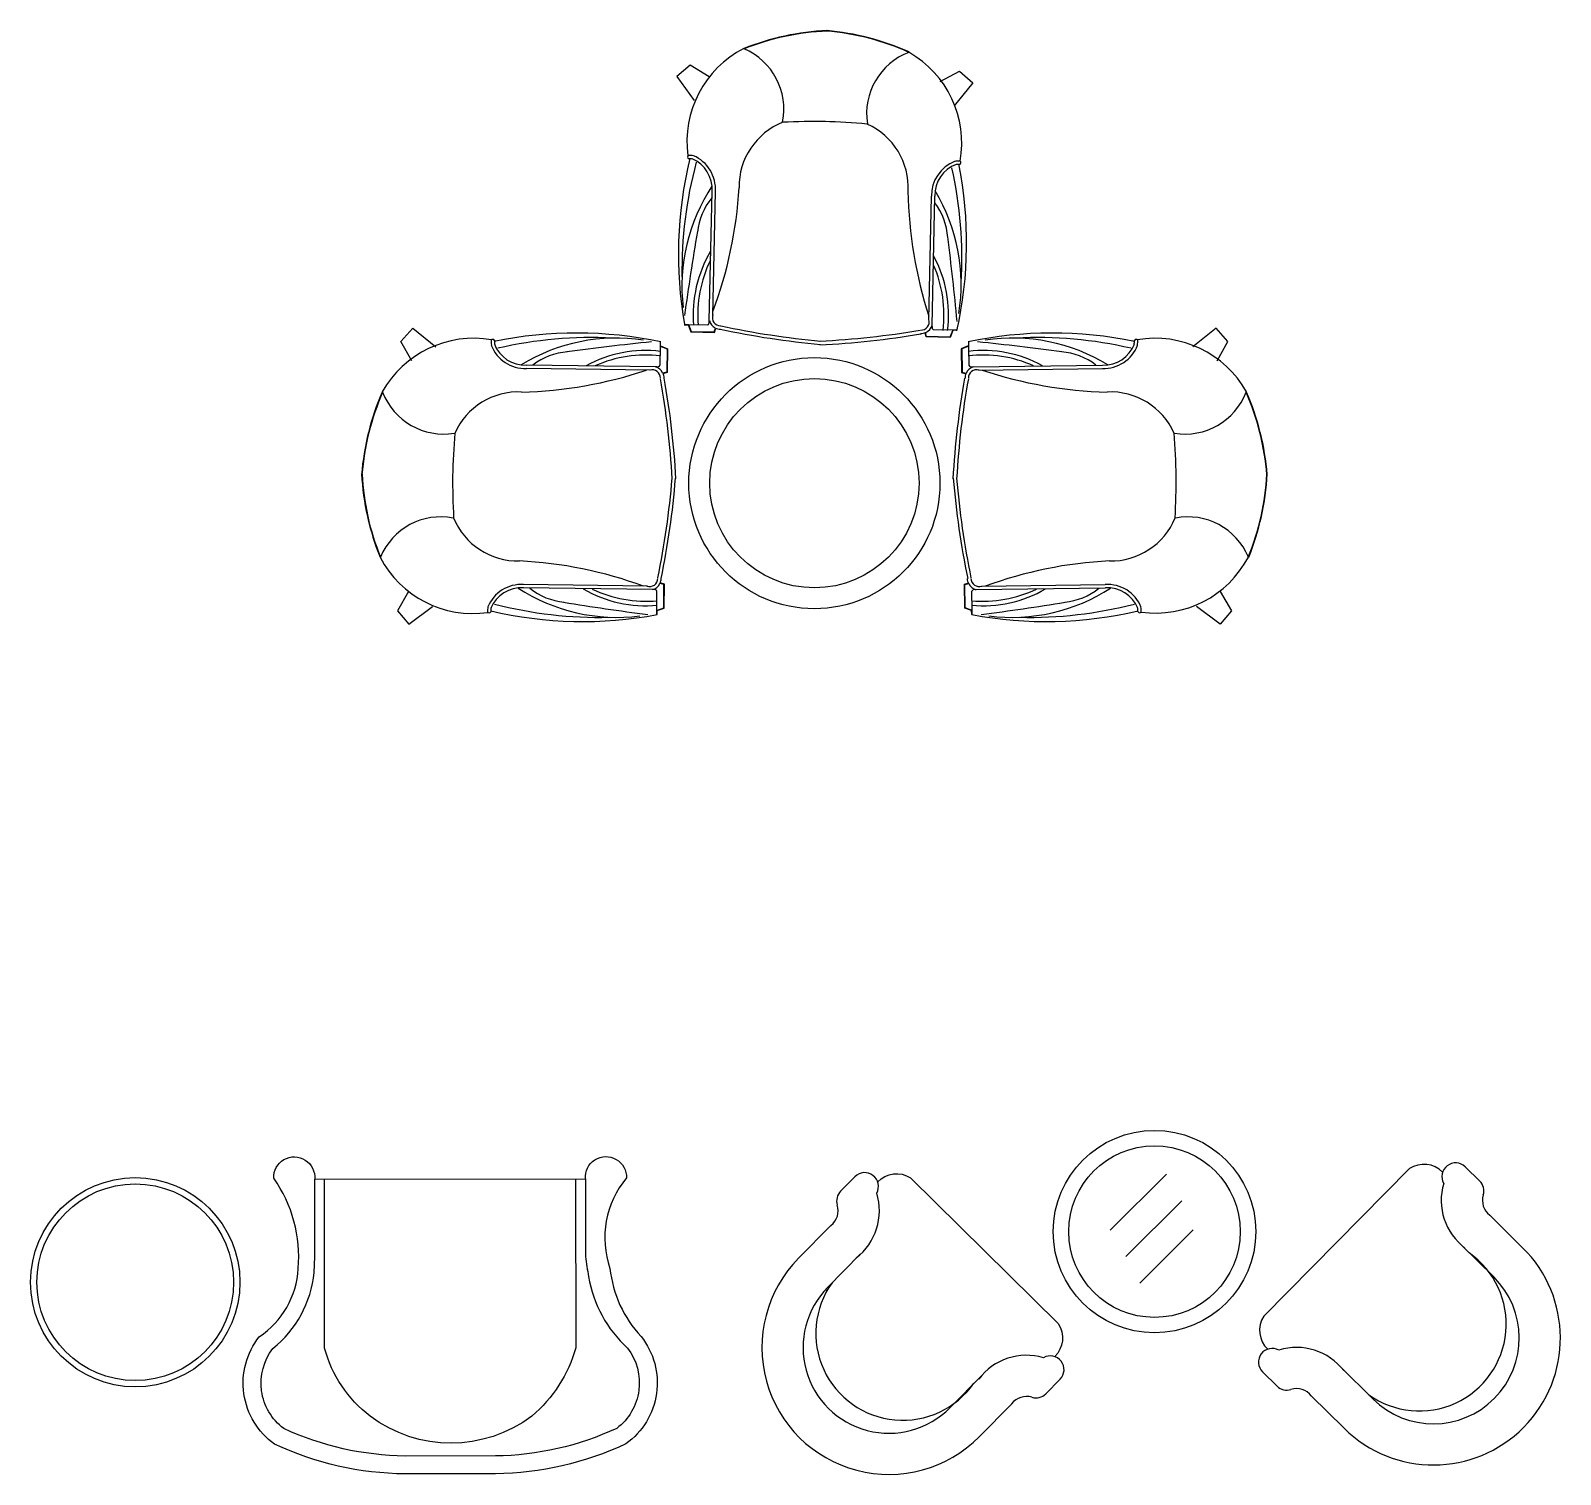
# Model space of a CAD drawing. Header units: metres. Extents: x 285.22 to 293.85, y 171.44 to 179.35.
# Drawn here: x 289.625 to 293.28, y 175.9 to 179.35 of the extents above; entities that cross this region are included whole.
import ezdxf

# ---------------------------------------------------------------- set-up
doc = ezdxf.new("R2010")
doc.units = ezdxf.units.M

msp = doc.modelspace()

# ---------------------------------------------------------------- linework, layer by layer
for p, q in [((291.2013, 179.2676), (291.1689, 179.2406)), ((291.2467, 179.2403), (291.2013, 179.2676)), ((291.1689, 179.2406), (291.211, 179.1837)), ((291.7982, 179.2285), (291.8448, 179.2538)), ((291.8448, 179.2538), (291.876, 179.2255)), ((291.876, 179.2255), (291.8314, 179.1704)), ((291.2468, 178.6575), (291.2534, 178.9658)), ((291.2551, 178.67), (291.2614, 178.9657)), ((291.7713, 178.659), (291.7776, 178.9546)), ((291.779, 178.6461), (291.7856, 178.9545)), ((291.1868, 178.6483), (291.1972, 178.6481)), ((291.187, 178.6473), (291.1964, 178.6471)), ((291.1964, 178.6471), (291.2025, 178.6305)), ((291.197, 178.6483), (291.2032, 178.6315)), ((291.1972, 178.6481), (291.2428, 178.6471)), ((291.2467, 178.6548), (291.2468, 178.6575)), ((291.779, 178.6434), (291.779, 178.6461)), ((290.5102, 178.6077), (290.5383, 178.6392)), ((290.5358, 178.5614), (290.5102, 178.6077)), ((290.5383, 178.6392), (290.5937, 178.5951)), ((291.1297, 178.6066), (291.1296, 178.5962)), ((291.2025, 178.6305), (291.2595, 178.6293)), ((291.2032, 178.6315), (291.2588, 178.6303)), ((291.2588, 178.6303), (291.2616, 178.6397)), ((291.2595, 178.6293), (291.2626, 178.6394)), ((291.7651, 178.6184), (291.7625, 178.6287)), ((291.7659, 178.6194), (291.7635, 178.629)), ((291.8221, 178.6172), (291.7651, 178.6184)), ((291.8215, 178.6182), (291.7659, 178.6194)), ((291.8282, 178.6346), (291.7827, 178.6355)), ((291.8284, 178.6347), (291.8215, 178.6182)), ((291.829, 178.6335), (291.8221, 178.6172)), ((291.8386, 178.6343), (291.8282, 178.6346)), ((291.8661, 178.6066), (291.8663, 178.5962)), ((292.4575, 178.6392), (292.4022, 178.5951)), ((292.4856, 178.6077), (292.4575, 178.6392)), ((292.46, 178.5614), (292.4856, 178.6077)), ((291.1296, 178.5962), (291.129, 178.5506)), ((291.1294, 178.5964), (291.1459, 178.5896)), ((291.1306, 178.597), (291.147, 178.5902)), ((291.1459, 178.5896), (291.1452, 178.534)), ((291.147, 178.5902), (291.1462, 178.5332)), ((291.8653, 178.597), (291.8489, 178.5902)), ((291.8489, 178.5902), (291.8496, 178.5332)), ((291.8665, 178.5964), (291.8499, 178.5896)), ((291.8499, 178.5896), (291.8506, 178.534)), ((291.8663, 178.5962), (291.8669, 178.5506)), ((291.1056, 178.5391), (290.8099, 178.543)), ((291.1184, 178.5469), (290.81, 178.551)), ((291.1212, 178.5469), (291.1184, 178.5469)), ((291.1452, 178.534), (291.1357, 178.5315)), ((291.1462, 178.5332), (291.1359, 178.5305)), ((291.8496, 178.5332), (291.8599, 178.5305)), ((291.8506, 178.534), (291.8602, 178.5315)), ((291.8747, 178.5469), (291.8774, 178.5469)), ((291.8774, 178.5469), (292.1858, 178.551)), ((291.8902, 178.5391), (292.1859, 178.543)), ((291.0988, 178.0228), (290.8031, 178.0267)), ((291.1385, 178.0268), (291.129, 178.0296)), ((291.1395, 178.0276), (291.1293, 178.0306)), ((291.1378, 177.9713), (291.1385, 178.0268)), ((291.1387, 177.9706), (291.1395, 178.0276)), ((291.8563, 178.0276), (291.8665, 178.0306)), ((291.8571, 177.9706), (291.8563, 178.0276)), ((291.8573, 178.0268), (291.8668, 178.0296)), ((291.8581, 177.9713), (291.8573, 178.0268)), ((291.8971, 178.0228), (292.1928, 178.0267)), ((290.5285, 178.0098), (290.5017, 177.9641)), ((291.1114, 178.0146), (290.803, 178.0187)), ((291.1141, 178.0146), (291.1114, 178.0146)), ((291.1212, 177.9651), (291.1218, 178.0106)), ((291.8746, 177.9651), (291.874, 178.0106)), ((291.8817, 178.0146), (291.8844, 178.0146)), ((291.8844, 178.0146), (292.1929, 178.0187)), ((292.4673, 178.0098), (292.4941, 177.9641)), ((290.5017, 177.9641), (290.5289, 177.9319)), ((290.5289, 177.9319), (290.5855, 177.9746)), ((291.121, 177.9649), (291.1378, 177.9713)), ((291.1211, 177.9547), (291.1212, 177.9651)), ((291.1221, 177.9549), (291.1222, 177.9643)), ((291.1222, 177.9643), (291.1387, 177.9706)), ((291.8736, 177.9643), (291.8571, 177.9706)), ((291.8748, 177.9649), (291.8581, 177.9713)), ((291.8738, 177.9549), (291.8736, 177.9643)), ((291.8748, 177.9547), (291.8746, 177.9651)), ((292.4669, 177.9319), (292.4104, 177.9746)), ((292.4941, 177.9641), (292.4669, 177.9319)), ((293.0527, 176.6352), (293.0874, 176.6009)), ((291.5948, 176.6117), (291.5605, 176.577)), ((292.2041, 176.4835), (292.3387, 176.6181)), ((292.5713, 176.2782), (292.9198, 176.6309)), ((292.2421, 176.4211), (292.3754, 176.5543)), ((291.5375, 176.4954), (291.4599, 176.4169)), ((293.1114, 176.5196), (293.1899, 176.442)), ((292.2756, 176.3574), (292.403, 176.4848)), ((293.0422, 176.4496), (293.1208, 176.372)), ((291.6075, 176.4263), (291.5299, 176.3477)), ((292.7541, 176.158), (292.8326, 176.0804)), ((291.8992, 176.1381), (291.8216, 176.0595)), ((292.0848, 176.1276), (292.0505, 176.0929)), ((292.5686, 176.1452), (292.6033, 176.1109)), ((292.6849, 176.088), (292.7635, 176.0104)), ((291.9692, 176.0689), (291.8916, 175.9904))]:
    msp.add_line(p, q)
msp.add_lwpolyline([(290.951, 176.6065, -1.063474), (291.0489, 176.6086, 0.263984), (291.0095, 176.3924, 0.16326), (291.084, 176.2297, -0.428242), (291.0476, 175.9732, -0.10714), (290.736, 175.9015), (290.52, 175.9013, -0.10714), (290.2083, 175.9726, -0.428242), (290.1715, 176.2291, 0.237282), (290.2647, 176.3919, 0.177013), (290.2062, 176.608, -1.063474), (290.3041, 176.6061)], format="xyb", close=True)
for points in [[(290.951, 176.6065), (290.9511, 176.4208, 0.019515), (290.9585, 176.373, 0.167194), (291.0514, 176.2019, -0.416735), (291.0257, 176.0102, -0.105594), (290.7358, 175.9443), (290.5202, 175.9442, -0.105594), (290.2302, 176.0097, -0.416735), (290.2042, 176.2013, 0.203317), (290.3025, 176.3825), (290.3042, 176.4203), (290.3041, 176.6061)], [(290.9275, 176.6065), (290.9278, 176.2027, -0.149782), (290.8231, 176.0397, -0.334384), (290.4365, 176.0395, -0.165503), (290.3278, 176.2023), (290.3275, 176.6061)], [(291.6491, 176.5995, -0.35851), (291.7278, 176.609), (292.0805, 176.2605, -0.35851), (292.072, 176.1817)]]:
    msp.add_lwpolyline(points, format="xyb")
for centre, radius in [((291.4979, 178.2689), 0.3), ((291.4979, 178.2689), 0.25), ((292.3104, 176.4804), 0.2419), ((292.3104, 176.4804), 0.205), ((289.8754, 176.3594), 0.25), ((289.8754, 176.3594), 0.235)]:
    msp.add_circle(centre, radius)
for centre, radius, start, end in [((291.5556, 178.7377), 0.6133, 92.5269, 111.6307), ((291.5556, 178.7377), 0.6123, 92.5269, 111.6307), ((291.474, 178.7395), 0.6123, 65.9178, 85.0216), ((291.474, 178.7395), 0.6133, 65.9178, 85.0216), ((291.4436, 179.0852), 0.2503, 117.1563, 187.7679), ((291.2681, 179.1629), 0.1568, 348.7543, 66.7863), ((291.7794, 179.1519), 0.1568, 110.7621, 188.7941), ((291.6007, 179.0818), 0.2493, 349.933, 60.3922), ((291.4839, 178.9774), 0.166, 111.8445, 180.7918), ((291.5127, 176.8813), 2.2519, 89.7042, 92.3036), ((291.4374, 176.8829), 2.2519, 85.2448, 87.8443), ((291.5558, 178.9759), 0.166, 356.7567, 65.704), ((292.1318, 178.8163), 0.9589, 166.2357, 190.091), ((291.1991, 179.0484), 0.0045, 120.128, 242.5135), ((291.1982, 178.9957), 0.0566, 79.17, 91.8419), ((291.1982, 178.9957), 0.0486, 79.17, 91.8419), ((291.1747, 178.9716), 0.0789, 356.1193, 66.8741), ((291.1747, 178.9716), 0.0869, 356.1193, 66.8741), ((292.1817, 178.7768), 1.0003, 165.0016, 180.8498), ((291.8645, 178.9568), 0.0869, 110.6744, 181.4291), ((291.8645, 178.9568), 0.0789, 110.6744, 181.4291), ((290.8501, 178.8053), 1.0003, 356.6986, 12.5468), ((291.8421, 178.982), 0.0566, 85.7066, 98.3785), ((291.8421, 178.982), 0.0486, 85.7066, 98.3785), ((290.9016, 178.8426), 0.9599, 347.4086, 11.3128), ((291.8435, 179.0346), 0.0045, 295.035, 57.4204), ((291.6135, 178.7398), 0.4323, 146.457, 186.8281), ((290.3122, 179.034), 1.0076, 339.3611, 356.6476), ((291.3742, 178.8516), 0.1568, 140.8696, 173.5705), ((292.7289, 178.9823), 1.0076, 180.9009, 198.1874), ((291.6601, 178.8455), 0.1568, 3.9779, 36.6789), ((291.4162, 178.744), 0.4323, 350.7204, 31.0915), ((298.6343, 177.6255), 7.5197, 170.47162, 172.01915), ((284.3542, 177.9311), 7.5197, 5.52931, 7.07683), ((291.5042, 178.6718), 0.2959, 149.2544, 184.8537), ((291.5166, 178.6708), 0.2975, 153.9341, 184.6772), ((291.51, 178.671), 0.2975, 352.8713, 23.6144), ((291.5225, 178.6714), 0.2959, 352.6947, 28.294), ((291.2393, 178.6537), 0.00747, 297.1152, 6.4776), ((291.274, 178.6647), 0.0279, 194.7841, 242.0674), ((291.274, 178.6647), 0.0199, 161.827, 268.7166), ((291.6917, 180.5855), 1.985, 257.8718, 264.8308), ((291.7522, 178.6545), 0.0199, 268.8318, 15.7215), ((291.7522, 178.6545), 0.0279, 295.481, 342.7644), ((291.7863, 178.642), 0.00747, 171.0709, 240.4332), ((290.6842, 178.365), 0.2503, 80.2475, 150.8591), ((290.7821, 178.6073), 0.0566, 176.1735, 188.8454), ((290.7294, 178.6082), 0.0045, 25.5019, 147.8874), ((290.9291, 177.6679), 0.9599, 77.8755, 101.7797), ((290.7821, 178.6073), 0.0486, 176.1735, 188.8454), ((290.9668, 177.6167), 1.0003, 87.1655, 103.0137), ((291.0235, 178.1833), 0.4323, 81.1873, 121.5584), ((291.8939, 171.1282), 7.5197, 95.99625, 97.54377), ((291.274, 178.6647), 0.0279, 243.4744, 268.7166), ((291.6917, 180.5855), 1.993, 257.8718, 264.8467), ((291.417, 180.5914), 1.994, 272.7018, 279.6767), ((291.417, 180.5914), 1.985, 272.7176, 279.6767), ((291.7522, 178.6545), 0.0279, 268.8318, 294.074), ((292.0667, 177.6679), 0.9599, 78.2203, 102.1245), ((291.1019, 171.1282), 7.5197, 82.45623, 84.00375), ((291.9724, 178.1833), 0.4323, 58.4416, 98.8127), ((292.029, 177.6167), 1.0003, 76.9863, 92.8345), ((292.2138, 178.6073), 0.0486, 351.1546, 3.8265), ((292.2664, 178.6082), 0.0045, 32.1126, 154.4981), ((292.3116, 178.365), 0.2503, 29.1409, 99.7525), ((292.2138, 178.6073), 0.0566, 351.1546, 3.8265), ((290.807, 178.6298), 0.0869, 201.1413, 271.896), ((290.807, 178.6298), 0.0789, 201.1413, 271.896), ((290.92, 178.4263), 0.1568, 94.4449, 127.1458), ((291.0952, 178.2902), 0.2959, 83.1617, 118.761), ((291.0957, 178.2777), 0.2975, 83.3382, 114.0813), ((291.9007, 178.2902), 0.2959, 61.239, 96.8383), ((291.9001, 178.2777), 0.2975, 65.9187, 96.6618), ((292.0758, 178.4263), 0.1568, 52.8542, 85.5551), ((292.1888, 178.6298), 0.0869, 268.104, 338.8587), ((292.1888, 178.6298), 0.0789, 268.104, 338.8587), ((290.7745, 179.494), 1.0076, 271.3678, 288.6543), ((291.1103, 178.52), 0.0199, 359.2988, 106.1884), ((291.1103, 178.52), 0.0279, 25.948, 73.2313), ((291.1224, 178.5543), 0.00747, 261.5378, 330.9002), ((291.1103, 178.52), 0.0289, 359.2988, 24.541), ((291.8856, 178.52), 0.0279, 106.7687, 154.052), ((291.8856, 178.52), 0.0199, 73.8116, 180.7012), ((291.8734, 178.5543), 0.00747, 209.0998, 278.4622), ((292.2213, 179.494), 1.0076, 251.3457, 268.6322), ((289.1762, 178.1691), 1.985, 3.1846, 10.1436), ((289.1762, 178.1691), 1.994, 3.1687, 10.1436), ((293.8197, 178.1691), 1.994, 169.8564, 176.8313), ((293.8197, 178.1691), 1.985, 169.8564, 176.8154), ((291.8856, 178.52), 0.0279, 155.459, 180.7012), ((291.0275, 178.2411), 0.6133, 156.3847, 175.4885), ((291.0275, 178.2411), 0.6123, 156.3847, 175.4885), ((290.6126, 178.5432), 0.1568, 201.2291, 279.2611), ((290.7905, 178.321), 0.166, 87.2236, 156.1709), ((292.2053, 178.321), 0.166, 23.8291, 92.7764), ((292.3832, 178.5432), 0.1568, 260.7389, 338.7709), ((291.9683, 178.2411), 0.6123, 4.5115, 23.6153), ((291.9683, 178.2411), 0.6133, 4.5115, 23.6153), ((292.8843, 178.2197), 2.2519, 175.7118, 178.3112), ((290.1115, 178.2197), 2.2519, 1.6888, 4.2882), ((291.0286, 178.3227), 0.6133, 182.9938, 202.0976), ((291.0286, 178.3227), 0.6123, 182.9938, 202.0976), ((292.8853, 178.295), 2.2519, 180.1711, 182.7706), ((289.1798, 178.4438), 1.985, 348.3387, 355.2978), ((289.1798, 178.4438), 1.993, 348.3387, 355.3136), ((293.816, 178.4438), 1.993, 184.6864, 191.6613), ((293.816, 178.4438), 1.985, 184.7022, 191.6613), ((290.1105, 178.295), 2.2519, 357.2294, 359.8289), ((291.9672, 178.3227), 0.6123, 337.9024, 357.0062), ((291.9672, 178.3227), 0.6133, 337.9024, 357.0062), ((290.6058, 178.0317), 0.1568, 79.2213, 157.2533), ((290.7895, 178.2491), 0.166, 202.3114, 271.2587), ((292.2063, 178.2491), 0.166, 268.7413, 337.6886), ((292.39, 178.0317), 0.1568, 22.7467, 100.7787), ((290.6821, 178.2079), 0.2503, 207.6232, 278.2348), ((290.7425, 177.0769), 1.0076, 69.828, 87.1145), ((292.2534, 177.0769), 1.0076, 92.8855, 110.172), ((292.3137, 178.2079), 0.2493, 261.9176, 332.3768), ((290.7979, 177.94), 0.0869, 86.5863, 157.341), ((291.1039, 178.0417), 0.0199, 252.2939, 359.1836), ((291.1039, 178.0417), 0.0279, 285.251, 332.5344), ((291.1039, 178.0417), 0.0279, 333.9414, 359.1836), ((291.8919, 178.0417), 0.0289, 180.8164, 206.0586), ((291.8919, 178.0417), 0.0279, 207.4656, 254.749), ((291.8919, 178.0417), 0.0199, 180.8164, 287.7061), ((292.1979, 177.94), 0.0869, 22.659, 93.4137), ((290.7979, 177.94), 0.0789, 86.5863, 157.341), ((291.0261, 178.3806), 0.4323, 236.9239, 277.295), ((290.9162, 178.1404), 0.1568, 231.3365, 264.0375), ((292.0831, 185.4102), 7.5197, 260.93857, 262.48609), ((291.0949, 178.2719), 0.2959, 239.7214, 275.3207), ((291.0958, 178.2843), 0.2975, 244.401, 275.1441), ((291.1152, 178.0072), 0.00747, 27.5822, 96.9445), ((291.9, 178.2843), 0.2975, 264.8559, 295.599), ((291.9009, 178.2719), 0.2959, 264.6793, 300.2786), ((291.8806, 178.0072), 0.00747, 83.0555, 152.4178), ((290.9128, 185.4102), 7.5197, 277.51391, 279.06143), ((291.9697, 178.3806), 0.4323, 262.705, 303.0761), ((292.0796, 178.1404), 0.1568, 275.9625, 308.6635), ((292.1979, 177.94), 0.0789, 22.659, 93.4137), ((290.7735, 177.9632), 0.0566, 169.6369, 182.3088), ((290.7209, 177.9637), 0.0045, 210.595, 332.9804), ((290.9454, 178.8983), 0.9599, 256.7026, 280.6068), ((290.7735, 177.9632), 0.0486, 169.6369, 182.3088), ((290.9845, 178.9485), 1.0003, 255.4686, 271.3168), ((292.0504, 178.8983), 0.9599, 259.3932, 283.2974), ((292.0113, 178.9485), 1.0003, 268.6832, 284.5314), ((292.2223, 177.9632), 0.0486, 357.6912, 10.3631), ((292.275, 177.9637), 0.0045, 207.0196, 329.405), ((292.2223, 177.9632), 0.0566, 357.6912, 10.3631), ((292.954, 176.5788), 0.0624, 44.39, 123.2831), ((293.0297, 176.6119), 0.0328, 45.3464, 210.0126), ((291.6181, 176.5886), 0.0328, 330.6802, 135.3464), ((293.1381, 176.555), 0.1427, 163.5023, 232.9289), ((293.0644, 176.5776), 0.0328, 342.9327, 45.3464), ((291.5838, 176.5539), 0.0328, 135.3464, 197.7601), ((291.5104, 176.5304), 0.1427, 307.7639, 17.1904), ((293.1381, 176.555), 0.0443, 162.9327, 232.9289), ((291.5104, 176.5304), 0.0443, 307.7639, 17.7601), ((291.6758, 176.2036), 0.3034, 135.3464, 315.3464), ((292.9767, 176.2262), 0.3034, 225.3464, 45.3464), ((292.9431, 176.2594), 0.2076, 234.3998, 55.0239), ((291.6758, 176.2036), 0.205, 135.3464, 315.3464), ((291.7089, 176.2372), 0.2076, 144.3998, 325.0239), ((289.2183, 174.9696), 2.6846, 30.6548, 30.7615), ((292.9767, 176.2262), 0.205, 225.3464, 45.3464), ((292.6239, 176.2446), 0.0624, 147.4097, 226.3028), ((292.5917, 176.1686), 0.0328, 60.6802, 225.3464), ((292.6499, 176.0609), 0.1427, 37.7639, 107.1904), ((292.0045, 176.0422), 0.1427, 73.5023, 142.9289), ((292.0615, 176.1507), 0.0328, 315.3464, 120.0126), ((292.0045, 176.0422), 0.0443, 72.9327, 142.9289), ((292.0272, 176.1159), 0.0328, 252.9327, 315.3464), ((292.6264, 176.1343), 0.0328, 225.3464, 287.7601), ((292.6499, 176.0609), 0.0443, 37.7639, 107.7601), ((289.2183, 174.9696), 2.8486, 22.9015, 22.9379)]:
    msp.add_arc(centre, radius, start, end)

doc.saveas('drawing.dxf')
